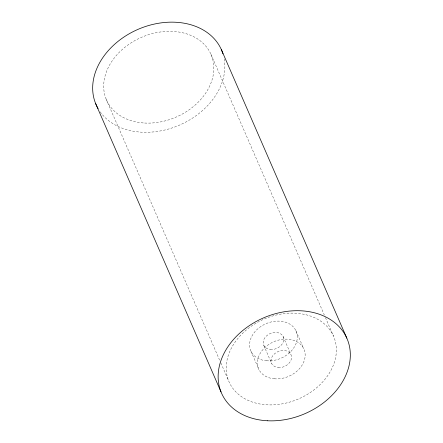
<?xml version="1.0" encoding="UTF-8"?>
<svg xmlns="http://www.w3.org/2000/svg" width="443" height="443" viewBox="0 0 443 443"><rect width="100%" height="100%" fill="white"/><g stroke="black" fill="none" stroke-linecap="round" stroke-linejoin="round"><path stroke-width="0.33" stroke-dasharray="2.21 1.66" d="M210.923 54.201L324.342 315.051M325.444 317.592L333.446 335.999M295.874 330.622L303.715 348.658M283.11 336.519L290.951 354.555M263.795 345.446L271.637 363.481M251.031 351.343L258.873 369.379M106.087 98.999L219.783 360.486M220.885 363.022L228.616 380.797M224.208 58.919A68.41 52.174 -23.5 0 1 179.05 125.297A68.41 52.174 -23.5 0 1 100.229 111.896M304.485 314.397L301.334 313.816A57.009 43.48 -23.5 0 0 226.683 373.826A57.009 43.48 -23.5 0 0 313.893 389.951A57.009 43.48 -23.5 0 0 304.485 314.397M274.256 378.804A24.703 18.839 -23.5 0 0 304.568 350.867A24.703 18.839 -23.5 0 0 265.064 347.378A24.703 18.839 -23.5 0 0 274.256 378.804M278.259 367.54A10.643 8.118 -23.5 0 0 291.317 355.507A10.643 8.118 -23.5 0 0 274.3 354.007A10.643 8.118 -23.5 0 0 278.259 367.54M266.415 360.768A24.703 18.839 -23.5 0 0 296.721 332.831A24.703 18.839 -23.5 0 0 257.222 329.348A24.703 18.839 -23.5 0 0 266.415 360.768M270.418 349.505A10.643 8.118 -23.5 0 0 283.476 337.472A10.643 8.118 -23.5 0 0 266.459 335.971A10.643 8.118 -23.5 0 0 270.418 349.505M144.695 123.038A57.009 43.48 -23.5 0 0 211.92 56.715A57.009 43.48 -23.5 0 0 119.682 51.92A57.009 43.48 -23.5 0 0 144.695 123.038"/><path stroke-width="0.66" d="M221.35 49.599L346.819 338.153M95.55 103.357L221.018 391.911M98.102 108.613A68.41 52.174 -23.5 0 1 137.701 29.493A68.41 52.174 -23.5 0 1 222.962 53.847M267.351 420.761A68.41 52.174 -23.5 0 0 348.021 341.171A68.41 52.174 -23.5 0 0 237.337 335.412A68.41 52.174 -23.5 0 0 267.351 420.761"/></g></svg>
